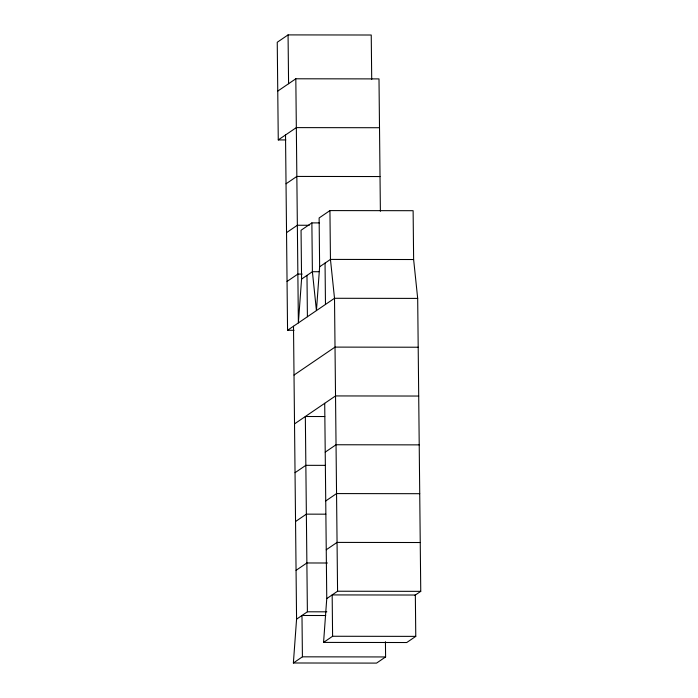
<?xml version="1.0" encoding="UTF-8"?>
<svg xmlns="http://www.w3.org/2000/svg" width="698" height="698" viewBox="0 0 698 698"><rect width="100%" height="100%" fill="white"/><g stroke="black" fill="none" stroke-linecap="round" stroke-linejoin="round"><path stroke-width="1.05" d="M319.44 222.906L311.875 222.898L301.056 230.261L301.571 279.087L298.378 322.904L295.821 78.787L378.997 78.9L380.384 211.267M414.926 595.315L420.754 591.346L417.683 298.404L413.626 259.525L413.12 210.7L329.936 210.587L319.126 217.959L319.632 266.776L316.438 310.593L312.39 271.714L311.875 222.898M385.436 641.715L385.593 656.949L376.562 663.1L293.378 662.987L296.571 619.17L293.5 326.228M323.567 642.413L332.597 636.262L332.169 594.914L415.345 595.028L415.772 636.375L406.742 642.526L323.567 642.413L326.76 598.596L324.71 403.304M371.711 79.502L371.24 35.013L288.065 34.9L277.246 42.273L278.266 139.923L285.831 139.932M277.76 91.098L295.821 78.787M278.266 139.923L296.336 127.612L379.511 127.725M286.032 183.801L296.842 176.437L380.026 176.55M286.538 232.626L297.357 225.253L309.24 225.271M287.053 281.451L297.872 274.078L302.19 274.087M301.571 279.087L312.39 271.714L318.864 271.723M319.632 266.776L330.451 259.412L413.626 259.525M285.517 134.984L287.559 330.276L334.508 298.282L417.683 298.404M294.015 375.053L335.014 347.107L418.198 347.229M294.53 423.878L335.529 395.932L418.704 396.045M295.036 472.694L305.855 465.33L325.303 465.357M325.224 452.13L336.043 444.757L419.219 444.87M295.551 521.519L306.37 514.147L325.809 514.182M325.739 500.955L336.549 493.582L419.725 493.695M296.057 570.345L306.876 562.972L327.406 563.007M326.245 549.771L337.064 542.407L420.24 542.52M296.571 619.17L307.39 611.797L326.83 611.823M326.76 598.596L337.57 591.223L420.754 591.346M293.378 662.987L302.417 656.827L385.593 656.949M287.559 330.276L294.041 330.285M324.788 416.531L305.34 416.505L307.39 611.797M325.748 615.514L301.981 615.488L302.417 656.827M332.597 636.262L415.772 636.375M337.57 591.223L334.508 298.282L330.451 259.412L329.936 210.587M325.041 263.094L325.477 304.441M306.98 275.405L307.408 316.752M288.065 34.9L288.579 83.725"/></g></svg>
